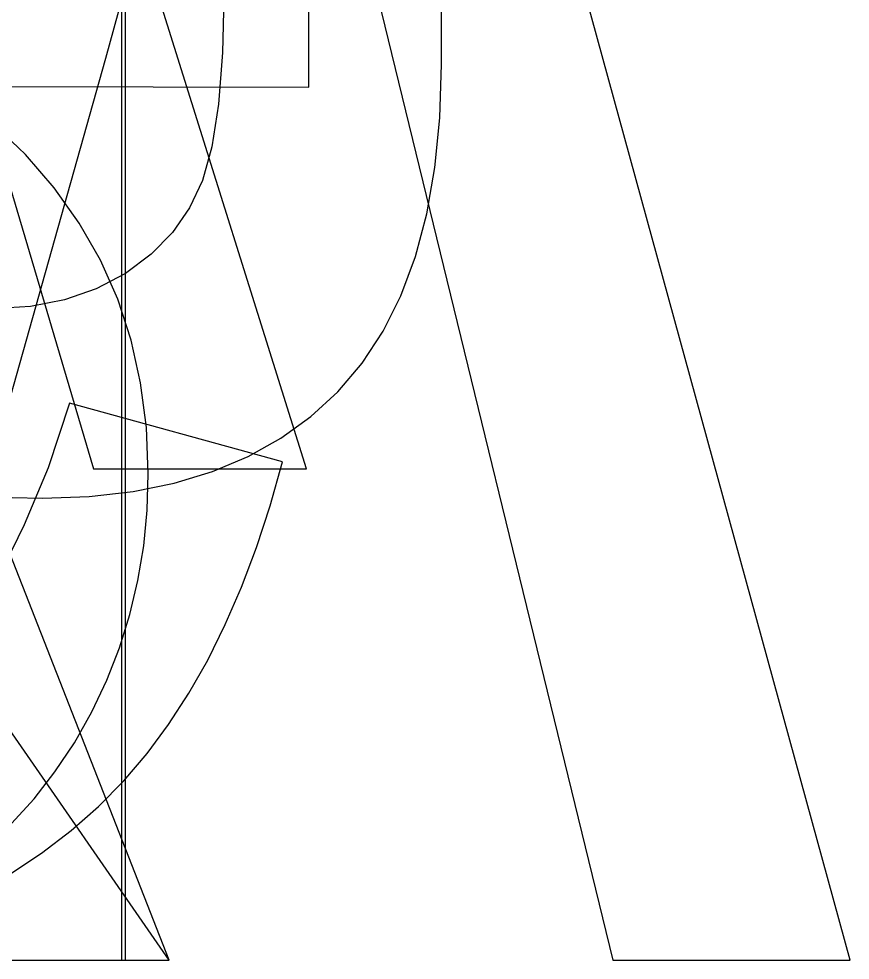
# Model space of a CAD drawing. Extents: x 0 to 263, y -199 to 66.
# Drawn here: x 169 to 263.2, y -195.8 to -89.1 of the extents above; entities that cross this region are included whole.
import ezdxf

# ---------------------------------------------------------------- set-up
doc = ezdxf.new("R2010")
doc.units = 0

msp = doc.modelspace()

# ---------------------------------------------------------------- linework, layer by layer
at = {"layer": 'Layer 1'}
for p, q in [((186.0308, -195.81311), (106.9152, 6.20889)), ((201.59986, -140.12361), (155.83556, 6.20939)), ((180.6705, -195.81311), (180.6705, 6.20889)), ((181.0936, -195.81311), (181.0936, 6.20889)), ((263.21884, -195.81661), (207.81044, 6.20739)), ((216.8886, -94.26189), (216.8886, 6.20911)), ((201.8838, -96.848922), (201.8838, -21.920122)), ((152.39986, -55.55041), (177.47096, -140.12361)), ((204.65874, -65.99461), (236.31384, -195.81661)), ((178.88204, -93.55781), (183.936183, -74.825985)), ((186.0308, -195.81291), (105.4087, -79.35091)), ((181.0934, -195.813), (181.0934, -79.071)), ((192.2397, -85.98179), (192.0897, -92.905049)), ((149.95374, -195.81581), (178.88204, -93.55781)), ((192.0897, -92.905049), (191.6397, -98.787884)), ((216.705492, -100.320837), (216.8886, -94.26189)), ((116.324, -96.7067), (201.8838, -96.848922)), ((191.6397, -98.787884), (190.8897, -103.629897)), ((169.75553, -104.47089), (166.042506, -100.951738)), ((216.156239, -105.974259), (216.705492, -100.320837)), ((173.028417, -108.26129), (169.75553, -104.47089)), ((190.8897, -103.629897), (189.8397, -107.43069)), ((215.240943, -111.222053), (216.156239, -105.974259)), ((189.8397, -107.43069), (188.368035, -110.526593)), ((175.861202, -112.259926), (173.028417, -108.26129)), ((188.368035, -110.526593), (186.419704, -113.317913)), ((213.959711, -116.064115), (215.240943, -111.222053)), ((178.255032, -116.467941), (175.861202, -112.259926)), ((186.419704, -113.317913), (183.994708, -115.800071)), ((183.994708, -115.800071), (181.09305, -117.96849)), ((212.312646, -120.500343), (213.959711, -116.064115)), ((180.21105, -120.886478), (178.255032, -116.467941)), ((181.09305, -117.96849), (177.776938, -119.705361)), ((177.776938, -119.705361), (174.184164, -120.956816)), ((210.299853, -124.530634), (212.312646, -120.500343)), ((174.184164, -120.956816), (170.318057, -121.714106)), ((181.730403, -125.516678), (180.21105, -120.886478)), ((170.318057, -121.714106), (166.18195, -121.96848)), ((207.921436, -128.154884), (210.299853, -124.530634)), ((182.814238, -130.359685), (181.730403, -125.516678)), ((205.1775, -131.37299), (207.921436, -128.154884)), ((183.463698, -135.416642), (182.814238, -130.359685)), ((202.092419, -134.202075), (205.1775, -131.37299)), ((174.7417, -132.693452), (172.316568, -140.003321)), ((198.8706, -139.324572), (174.7417, -132.693452)), ((198.693537, -136.655637), (202.092419, -134.202075)), ((183.67993, -140.68869), (183.463698, -135.416642)), ((194.980388, -138.733157), (198.693537, -136.655637)), ((190.9525, -140.434112), (194.980388, -138.733157)), ((197.475848, -144.300236), (198.8706, -139.324572)), ((172.316568, -140.003321), (169.62726, -146.485677)), ((177.47096, -140.12361), (201.59986, -140.12361)), ((183.549826, -144.806405), (183.67993, -140.68869)), ((186.609406, -141.757984), (190.9525, -140.434112)), ((181.950637, -142.704252), (186.609406, -141.757984)), ((176.975725, -143.272394), (181.950637, -142.704252)), ((168.250045, -143.361588), (171.6842, -143.46189)), ((171.6842, -143.46189), (176.975725, -143.272394)), ((183.159096, -148.8362), (183.549826, -144.806405)), ((195.934164, -149.034292), (197.475848, -144.300236)), ((169.62726, -146.485677), (168.183281, -149.41628)), ((182.507116, -152.778075), (183.159096, -148.8362)), ((194.244456, -153.527207), (195.934164, -149.034292)), ((181.593261, -156.632032), (182.507116, -152.778075)), ((192.40563, -157.77945), (194.244456, -153.527207)), ((180.416907, -160.398072), (181.593261, -156.632032)), ((190.416594, -161.791489), (192.40563, -157.77945)), ((178.977429, -164.076194), (180.416907, -160.398072)), ((188.276256, -165.563794), (190.416594, -161.791489)), ((177.274201, -167.6664), (178.977429, -164.076194)), ((185.983522, -169.096832), (188.276256, -165.563794)), ((175.3066, -171.16869), (177.274201, -167.6664)), ((183.5373, -172.391072), (185.983522, -169.096832)), ((173.10382, -174.478481), (175.3066, -171.16869)), ((180.911144, -175.477917), (183.5373, -172.391072)), ((170.728433, -177.527912), (173.10382, -174.478481)), ((178.043059, -178.388467), (180.911144, -175.477917)), ((168.179917, -180.317034), (170.728433, -177.527912)), ((174.93362, -181.122669), (178.043059, -178.388467)), ((171.5834, -183.680468), (174.93362, -181.122669)), ((167.992974, -186.061812), (171.5834, -183.680468)), ((154.329, -195.813), (181.0934, -195.813)), ((154.3292, -195.81311), (181.0936, -195.81311)), ((154.893, -195.81291), (186.0308, -195.81291)), ((155.035, -195.81311), (180.6705, -195.81311)), ((158.7508, -195.81311), (186.0308, -195.81311)), ((236.31384, -195.81661), (263.21884, -195.81661))]:
    msp.add_line(p, q, dxfattribs=at)

doc.saveas('drawing.dxf')
